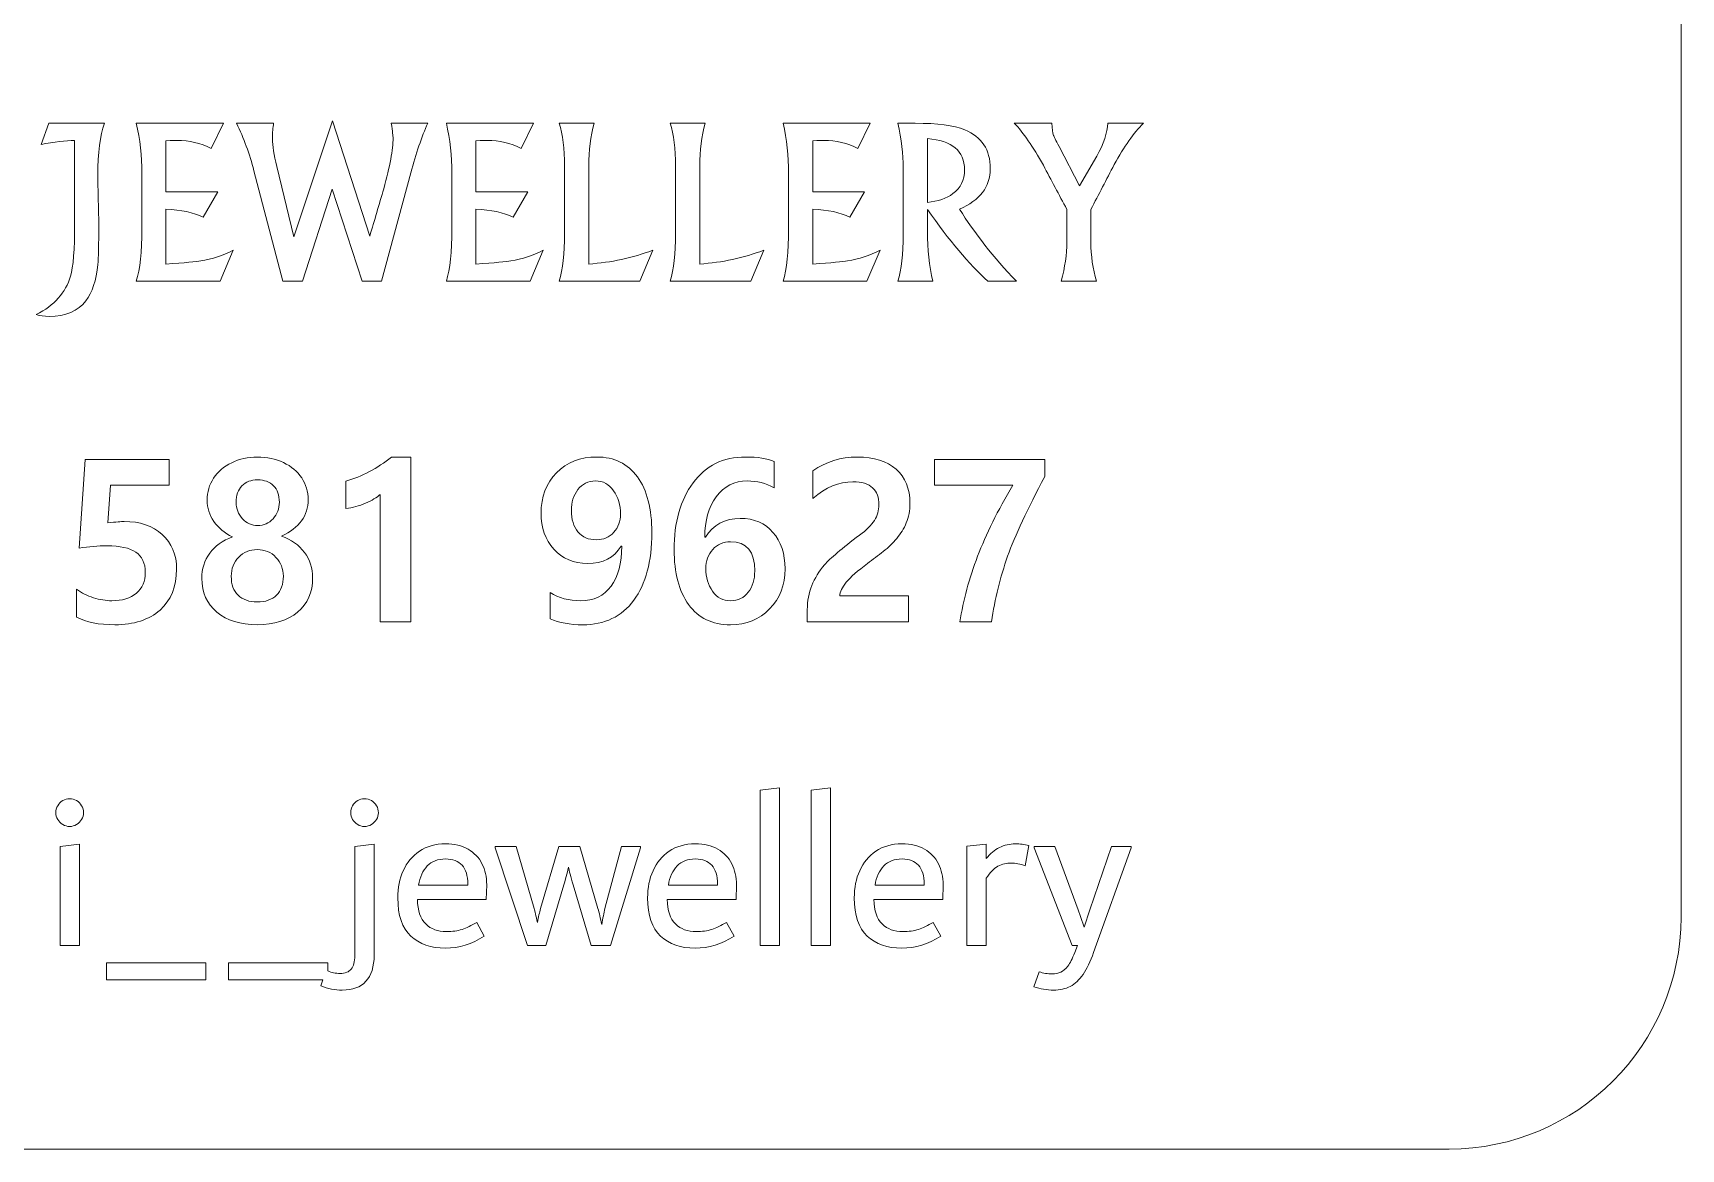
# Model space of a CAD drawing. Header units: millimetres. Extents: x -160 to 532, y -73 to 132.
# Drawn here: x 397.73 to 424.39, y -6.37 to 11.68 of the extents above; entities that cross this region are included whole.
import ezdxf

# ---------------------------------------------------------------- set-up
doc = ezdxf.new("R2010")
doc.units = ezdxf.units.MM
doc.header["$MEASUREMENT"] = 0
doc.layers.add('Layer 1', color=7, linetype='Continuous')

msp = doc.modelspace()

# ---------------------------------------------------------------- linework, layer by layer
at = {"layer": 'Layer 1', "color": 230, "lineweight": 18}
msp.add_open_spline([(378.143, 43.6255), (378.143, 43.6255), (420.643, 43.6255), (420.643, 43.6255), (422.7084, 43.6255), (424.393, 41.9408), (424.393, 39.8754), (424.393, 39.8754), (424.393, -2.6246), (424.393, -2.6246), (424.393, -4.69), (422.7084, -6.3746), (420.643, -6.3746), (420.643, -6.3746), (378.143, -6.3746), (378.143, -6.3746), (376.0776, -6.3746), (374.393, -4.69), (374.393, -2.6246), (374.393, -2.6246), (374.393, 39.8754), (374.393, 39.8754), (374.393, 41.9408), (376.0776, 43.6255), (378.143, 43.6255)], degree=3, knots=[0, 0, 0, 0, 0.125, 0.125, 0.125, 0.25, 0.25, 0.25, 0.375, 0.375, 0.375, 0.5, 0.5, 0.5, 0.625, 0.625, 0.625, 0.75, 0.75, 0.75, 0.875, 0.875, 0.875, 1, 1, 1, 1], dxfattribs=at)
at = {"layer": 'Layer 1', "color": 230, "lineweight": 9}
for points, knots in [([(398.8824, 10.2165), (398.8112, 10.0184), (398.7753, 9.7366), (398.7753, 9.3712), (398.7753, 9.2734), (398.7777, 9.1359), (398.7827, 8.9588), (398.7877, 8.7817), (398.7901, 8.6585), (398.7901, 8.5897), (398.7901, 8.2523), (398.7852, 8.033), (398.7759, 7.9315), (398.7492, 7.6751), (398.6849, 7.4801), (398.582, 7.3457), (398.452, 7.1766), (398.2545, 7.0918), (397.9895, 7.0918), (397.9046, 7.0918), (397.8352, 7.1017), (397.7795, 7.1209), (398.0699, 7.2707), (398.2545, 7.4776), (398.3331, 7.7407), (398.3777, 7.8894), (398.4, 8.1761), (398.4, 8.6003), (398.4, 8.6003), (398.4, 9.9378), (398.4, 9.9378), (398.2514, 9.9341), (398.0705, 9.9124), (397.8575, 9.8728), (397.8575, 9.8728), (397.9832, 10.2165), (397.9832, 10.2165), (397.9832, 10.2165), (398.8824, 10.2165), (398.8824, 10.2165)], [0, 0, 0, 0, 0.0769231, 0.0769231, 0.0769231, 0.1538462, 0.1538462, 0.1538462, 0.2307692, 0.2307692, 0.2307692, 0.3076923, 0.3076923, 0.3076923, 0.3846154, 0.3846154, 0.3846154, 0.4615385, 0.4615385, 0.4615385, 0.5384615, 0.5384615, 0.5384615, 0.6153846, 0.6153846, 0.6153846, 0.6923077, 0.6923077, 0.6923077, 0.7692308, 0.7692308, 0.7692308, 0.8461538, 0.8461538, 0.8461538, 0.9230769, 0.9230769, 0.9230769, 1, 1, 1, 1]), ([(400.9662, 8.1618), (400.9662, 8.1618), (400.7544, 7.6603), (400.7544, 7.6603), (400.7544, 7.6603), (399.3982, 7.6603), (399.3982, 7.6603), (399.4577, 7.8516), (399.4874, 8.1358), (399.4874, 8.5136), (399.4874, 8.5136), (399.4874, 9.4065), (399.4874, 9.4065), (399.4874, 9.6877), (399.4577, 9.9577), (399.3982, 10.2165), (399.3982, 10.2165), (400.8064, 10.2165), (400.8064, 10.2165), (400.8064, 10.2165), (400.6095, 9.8078), (400.6095, 9.8078), (400.4361, 9.8957), (400.2528, 9.9397), (400.0596, 9.9397), (400.0354, 9.9397), (399.9748, 9.9378), (399.8775, 9.9341), (399.8775, 9.9341), (399.8775, 9.1055), (399.8775, 9.1055), (399.8775, 9.1055), (400.7173, 9.1055), (400.7173, 9.1055), (400.7173, 9.1055), (400.4794, 8.6969), (400.4794, 8.6969), (400.3215, 8.773), (400.1209, 8.8164), (399.8775, 8.8269), (399.8775, 8.8269), (399.8775, 7.9389), (399.8775, 7.9389), (400.1834, 7.9606), (400.3711, 7.9773), (400.4398, 7.9891), (400.6256, 8.0182), (400.8009, 8.0758), (400.9662, 8.1618)], [0, 0, 0, 0, 0.0625, 0.0625, 0.0625, 0.125, 0.125, 0.125, 0.1875, 0.1875, 0.1875, 0.25, 0.25, 0.25, 0.3125, 0.3125, 0.3125, 0.375, 0.375, 0.375, 0.4375, 0.4375, 0.4375, 0.5, 0.5, 0.5, 0.5625, 0.5625, 0.5625, 0.625, 0.625, 0.625, 0.6875, 0.6875, 0.6875, 0.75, 0.75, 0.75, 0.8125, 0.8125, 0.8125, 0.875, 0.875, 0.875, 0.9375, 0.9375, 0.9375, 1, 1, 1, 1]), ([(404.1132, 10.2165), (404.0153, 9.9973), (403.9237, 9.7298), (403.8383, 9.414), (403.8383, 9.414), (403.3664, 7.6603), (403.3664, 7.6603), (403.3664, 7.6603), (403.0506, 7.6603), (403.0506, 7.6603), (403.0506, 7.6603), (402.567, 9.1477), (402.567, 9.1477), (402.567, 9.1477), (402.0864, 7.6603), (402.0864, 7.6603), (402.0864, 7.6603), (401.7687, 7.6603), (401.7687, 7.6603), (401.7687, 7.6603), (401.3018, 9.4486), (401.3018, 9.4486), (401.2313, 9.7187), (401.1371, 9.9744), (401.0182, 10.2165), (401.0182, 10.2165), (401.6195, 10.2165), (401.6195, 10.2165), (401.6077, 10.149), (401.6015, 10.0648), (401.6015, 9.9639), (401.6015, 9.8542), (401.6245, 9.7044), (401.6703, 9.5155), (401.6703, 9.5155), (401.9477, 8.381), (401.9477, 8.381), (401.9477, 8.381), (402.5731, 10.2537), (402.5731, 10.2537), (402.5731, 10.2537), (403.1751, 8.3885), (403.1751, 8.3885), (403.2512, 8.6455), (403.3268, 8.9019), (403.4017, 9.157), (403.502, 9.5192), (403.5522, 9.7924), (403.5522, 9.9769), (403.5522, 10.001), (403.5422, 10.0809), (403.5231, 10.2165), (403.5231, 10.2165), (404.1132, 10.2165), (404.1132, 10.2165)], [0, 0, 0, 0, 0.0555556, 0.0555556, 0.0555556, 0.1111111, 0.1111111, 0.1111111, 0.1666667, 0.1666667, 0.1666667, 0.2222222, 0.2222222, 0.2222222, 0.2777778, 0.2777778, 0.2777778, 0.3333333, 0.3333333, 0.3333333, 0.3888889, 0.3888889, 0.3888889, 0.4444444, 0.4444444, 0.4444444, 0.5, 0.5, 0.5, 0.5555556, 0.5555556, 0.5555556, 0.6111111, 0.6111111, 0.6111111, 0.6666667, 0.6666667, 0.6666667, 0.7222222, 0.7222222, 0.7222222, 0.7777778, 0.7777778, 0.7777778, 0.8333333, 0.8333333, 0.8333333, 0.8888889, 0.8888889, 0.8888889, 0.9444444, 0.9444444, 0.9444444, 1, 1, 1, 1]), ([(405.9827, 8.1618), (405.9827, 8.1618), (405.7709, 7.6603), (405.7709, 7.6603), (405.7709, 7.6603), (404.4148, 7.6603), (404.4148, 7.6603), (404.4742, 7.8516), (404.504, 8.1358), (404.504, 8.5136), (404.504, 8.5136), (404.504, 9.4065), (404.504, 9.4065), (404.504, 9.6877), (404.4742, 9.9577), (404.4148, 10.2165), (404.4148, 10.2165), (405.8229, 10.2165), (405.8229, 10.2165), (405.8229, 10.2165), (405.626, 9.8078), (405.626, 9.8078), (405.4526, 9.8957), (405.2693, 9.9397), (405.0762, 9.9397), (405.052, 9.9397), (404.9913, 9.9378), (404.8941, 9.9341), (404.8941, 9.9341), (404.8941, 9.1055), (404.8941, 9.1055), (404.8941, 9.1055), (405.7338, 9.1055), (405.7338, 9.1055), (405.7338, 9.1055), (405.496, 8.6969), (405.496, 8.6969), (405.3381, 8.773), (405.1375, 8.8164), (404.8941, 8.8269), (404.8941, 8.8269), (404.8941, 7.9389), (404.8941, 7.9389), (405.2, 7.9606), (405.3877, 7.9773), (405.4563, 7.9891), (405.6421, 8.0182), (405.8174, 8.0758), (405.9827, 8.1618)], [0, 0, 0, 0, 0.0625, 0.0625, 0.0625, 0.125, 0.125, 0.125, 0.1875, 0.1875, 0.1875, 0.25, 0.25, 0.25, 0.3125, 0.3125, 0.3125, 0.375, 0.375, 0.375, 0.4375, 0.4375, 0.4375, 0.5, 0.5, 0.5, 0.5625, 0.5625, 0.5625, 0.625, 0.625, 0.625, 0.6875, 0.6875, 0.6875, 0.75, 0.75, 0.75, 0.8125, 0.8125, 0.8125, 0.875, 0.875, 0.875, 0.9375, 0.9375, 0.9375, 1, 1, 1, 1]), ([(407.755, 8.1618), (407.755, 8.1618), (407.5432, 7.6603), (407.5432, 7.6603), (407.5432, 7.6603), (406.2409, 7.6603), (406.2409, 7.6603), (406.2992, 7.8553), (406.3283, 8.1111), (406.3283, 8.4281), (406.3283, 8.4281), (406.3283, 9.5211), (406.3283, 9.5211), (406.3283, 9.8035), (406.2992, 10.0351), (406.2409, 10.2165), (406.2409, 10.2165), (406.8076, 10.2165), (406.8076, 10.2165), (406.7481, 10.0047), (406.7184, 9.7762), (406.7184, 9.5304), (406.7184, 9.5304), (406.7184, 7.9389), (406.7184, 7.9389), (407.0825, 7.9643), (407.428, 8.0386), (407.755, 8.1618)], [0, 0, 0, 0, 0.1111111, 0.1111111, 0.1111111, 0.2222222, 0.2222222, 0.2222222, 0.3333333, 0.3333333, 0.3333333, 0.4444444, 0.4444444, 0.4444444, 0.5555556, 0.5555556, 0.5555556, 0.6666667, 0.6666667, 0.6666667, 0.7777778, 0.7777778, 0.7777778, 0.8888889, 0.8888889, 0.8888889, 1, 1, 1, 1]), ([(409.5508, 8.1618), (409.5508, 8.1618), (409.3391, 7.6603), (409.3391, 7.6603), (409.3391, 7.6603), (408.0367, 7.6603), (408.0367, 7.6603), (408.095, 7.8553), (408.1241, 8.1111), (408.1241, 8.4281), (408.1241, 8.4281), (408.1241, 9.5211), (408.1241, 9.5211), (408.1241, 9.8035), (408.095, 10.0351), (408.0367, 10.2165), (408.0367, 10.2165), (408.6034, 10.2165), (408.6034, 10.2165), (408.5439, 10.0047), (408.5142, 9.7762), (408.5142, 9.5304), (408.5142, 9.5304), (408.5142, 7.9389), (408.5142, 7.9389), (408.8783, 7.9643), (409.2239, 8.0386), (409.5508, 8.1618)], [0, 0, 0, 0, 0.1111111, 0.1111111, 0.1111111, 0.2222222, 0.2222222, 0.2222222, 0.3333333, 0.3333333, 0.3333333, 0.4444444, 0.4444444, 0.4444444, 0.5555556, 0.5555556, 0.5555556, 0.6666667, 0.6666667, 0.6666667, 0.7777778, 0.7777778, 0.7777778, 0.8888889, 0.8888889, 0.8888889, 1, 1, 1, 1]), ([(411.432, 8.1618), (411.432, 8.1618), (411.2203, 7.6603), (411.2203, 7.6603), (411.2203, 7.6603), (409.8642, 7.6603), (409.8642, 7.6603), (409.9236, 7.8516), (409.9533, 8.1358), (409.9533, 8.5136), (409.9533, 8.5136), (409.9533, 9.4065), (409.9533, 9.4065), (409.9533, 9.6877), (409.9236, 9.9577), (409.8642, 10.2165), (409.8642, 10.2165), (411.2723, 10.2165), (411.2723, 10.2165), (411.2723, 10.2165), (411.0754, 9.8078), (411.0754, 9.8078), (410.902, 9.8957), (410.7187, 9.9397), (410.5255, 9.9397), (410.5013, 9.9397), (410.4407, 9.9378), (410.3434, 9.9341), (410.3434, 9.9341), (410.3434, 9.1055), (410.3434, 9.1055), (410.3434, 9.1055), (411.1831, 9.1055), (411.1831, 9.1055), (411.1831, 9.1055), (410.9454, 8.6969), (410.9454, 8.6969), (410.7875, 8.773), (410.5868, 8.8164), (410.3434, 8.8269), (410.3434, 8.8269), (410.3434, 7.9389), (410.3434, 7.9389), (410.6493, 7.9606), (410.837, 7.9773), (410.9057, 7.9891), (411.0915, 8.0182), (411.2667, 8.0758), (411.432, 8.1618)], [0, 0, 0, 0, 0.0625, 0.0625, 0.0625, 0.125, 0.125, 0.125, 0.1875, 0.1875, 0.1875, 0.25, 0.25, 0.25, 0.3125, 0.3125, 0.3125, 0.375, 0.375, 0.375, 0.4375, 0.4375, 0.4375, 0.5, 0.5, 0.5, 0.5625, 0.5625, 0.5625, 0.625, 0.625, 0.625, 0.6875, 0.6875, 0.6875, 0.75, 0.75, 0.75, 0.8125, 0.8125, 0.8125, 0.875, 0.875, 0.875, 0.9375, 0.9375, 0.9375, 1, 1, 1, 1]), ([(413.6391, 7.6603), (413.6391, 7.6603), (413.1783, 7.6603), (413.1783, 7.6603), (412.8743, 7.9352), (412.5474, 8.3228), (412.1975, 8.8232), (412.1975, 8.8232), (412.1975, 8.4671), (412.1975, 8.4671), (412.1975, 8.1774), (412.2272, 7.9086), (412.2867, 7.6603), (412.2867, 7.6603), (411.7201, 7.6603), (411.7201, 7.6603), (411.7783, 7.8454), (411.8073, 8.0987), (411.8073, 8.4195), (411.8073, 8.4195), (411.8073, 9.4957), (411.8073, 9.4957), (411.8073, 9.7124), (411.7783, 9.9527), (411.7201, 10.2165), (411.7201, 10.2165), (412.0012, 10.2165), (412.0012, 10.2165), (412.3591, 10.2165), (412.626, 10.1806), (412.8025, 10.1094), (413.078, 9.9973), (413.2155, 9.788), (413.2155, 9.4815), (413.2155, 9.1879), (413.0496, 8.9694), (412.7177, 8.8269), (412.9598, 8.4393), (413.2669, 8.0504), (413.6391, 7.6603)], [0, 0, 0, 0, 0.0769231, 0.0769231, 0.0769231, 0.1538462, 0.1538462, 0.1538462, 0.2307692, 0.2307692, 0.2307692, 0.3076923, 0.3076923, 0.3076923, 0.3846154, 0.3846154, 0.3846154, 0.4615385, 0.4615385, 0.4615385, 0.5384615, 0.5384615, 0.5384615, 0.6153846, 0.6153846, 0.6153846, 0.6923077, 0.6923077, 0.6923077, 0.7692308, 0.7692308, 0.7692308, 0.8461538, 0.8461538, 0.8461538, 0.9230769, 0.9230769, 0.9230769, 1, 1, 1, 1]), ([(415.6944, 10.2165), (415.5371, 10.0605), (415.3792, 9.8375), (415.2207, 9.5483), (415.0962, 9.3062), (414.9705, 9.0647), (414.8442, 8.8238), (414.8442, 8.8238), (414.8442, 8.2919), (414.8442, 8.2919), (414.8442, 8.0733), (414.8739, 7.8621), (414.9333, 7.6603), (414.9333, 7.6603), (414.3649, 7.6603), (414.3649, 7.6603), (414.4243, 7.8857), (414.4541, 8.0974), (414.4541, 8.2956), (414.4541, 8.2956), (414.4541, 8.8238), (414.4541, 8.8238), (414.3283, 9.061), (414.2014, 9.2982), (414.0745, 9.5359), (413.9066, 9.8381), (413.75, 10.0654), (413.605, 10.2165), (413.605, 10.2165), (414.2125, 10.2165), (414.2125, 10.2165), (414.215, 10.1279), (414.2243, 10.0629), (414.2398, 10.0208), (414.2447, 10.0047), (414.2745, 9.9446), (414.3302, 9.8394), (414.3302, 9.8394), (414.6584, 9.2022), (414.6584, 9.2022), (414.6584, 9.2022), (414.9414, 9.6852), (414.9414, 9.6852), (415.0504, 9.8871), (415.1092, 10.0642), (415.1191, 10.2165), (415.1191, 10.2165), (415.6944, 10.2165), (415.6944, 10.2165)], [0, 0, 0, 0, 0.0625, 0.0625, 0.0625, 0.125, 0.125, 0.125, 0.1875, 0.1875, 0.1875, 0.25, 0.25, 0.25, 0.3125, 0.3125, 0.3125, 0.375, 0.375, 0.375, 0.4375, 0.4375, 0.4375, 0.5, 0.5, 0.5, 0.5625, 0.5625, 0.5625, 0.625, 0.625, 0.625, 0.6875, 0.6875, 0.6875, 0.75, 0.75, 0.75, 0.8125, 0.8125, 0.8125, 0.875, 0.875, 0.875, 0.9375, 0.9375, 0.9375, 1, 1, 1, 1]), ([(412.7994, 9.4604), (412.7994, 9.7682), (412.5987, 9.9372), (412.1975, 9.9676), (412.1975, 9.9676), (412.1975, 8.9347), (412.1975, 8.9347), (412.369, 8.9526), (412.5071, 9.0003), (412.6118, 9.0777), (412.7368, 9.1706), (412.7994, 9.2982), (412.7994, 9.4604)], [0, 0, 0, 0, 0.25, 0.25, 0.25, 0.5, 0.5, 0.5, 0.75, 0.75, 0.75, 1, 1, 1, 1]), ([(400.4579, 2.8569), (400.4579, 3.0078), (400.5004, 3.1423), (400.5851, 3.261), (400.6703, 3.379), (400.7931, 3.4672), (400.9532, 3.5256), (400.826, 3.5907), (400.7263, 3.6747), (400.6532, 3.7775), (400.5802, 3.8803), (400.5437, 3.9947), (400.5437, 4.1206), (400.5437, 4.2503), (400.5784, 4.3683), (400.6477, 4.4747), (400.717, 4.5812), (400.815, 4.6646), (400.941, 4.7261), (401.0669, 4.7876), (401.2057, 4.818), (401.3578, 4.818), (401.511, 4.818), (401.6517, 4.7881), (401.7788, 4.7278), (401.906, 4.6677), (402.0039, 4.5856), (402.0739, 4.4802), (402.1432, 4.375), (402.178, 4.2575), (402.178, 4.1279), (402.178, 3.87), (402.0344, 3.6735), (401.7466, 3.5378), (401.906, 3.4812), (402.0295, 3.3935), (402.1183, 3.2762), (402.2072, 3.1581), (402.251, 3.0206), (402.251, 2.8623), (402.251, 2.6306), (402.17, 2.4462), (402.0076, 2.31), (401.8457, 2.173), (401.6273, 2.1048), (401.353, 2.1048), (401.0815, 2.1048), (400.8649, 2.173), (400.7018, 2.3087), (400.5395, 2.445), (400.4579, 2.6276), (400.4579, 2.8569)], [0, 0, 0, 0, 0.0588235, 0.0588235, 0.0588235, 0.1176471, 0.1176471, 0.1176471, 0.1764706, 0.1764706, 0.1764706, 0.2352941, 0.2352941, 0.2352941, 0.2941176, 0.2941176, 0.2941176, 0.3529412, 0.3529412, 0.3529412, 0.4117647, 0.4117647, 0.4117647, 0.4705882, 0.4705882, 0.4705882, 0.5294118, 0.5294118, 0.5294118, 0.5882353, 0.5882353, 0.5882353, 0.6470588, 0.6470588, 0.6470588, 0.7058824, 0.7058824, 0.7058824, 0.7647059, 0.7647059, 0.7647059, 0.8235294, 0.8235294, 0.8235294, 0.8823529, 0.8823529, 0.8823529, 0.9411765, 0.9411765, 0.9411765, 1, 1, 1, 1]), ([(403.8414, 4.818), (403.8414, 4.818), (403.8414, 2.1511), (403.8414, 2.1511), (403.8414, 2.1511), (403.3443, 2.1511), (403.3443, 2.1511), (403.3443, 2.1511), (403.3443, 4.2137), (403.3443, 4.2137), (403.2883, 4.1627), (403.2092, 4.1152), (403.107, 4.0708), (403.0049, 4.0269), (402.8984, 3.9984), (402.7882, 3.9856), (402.7882, 3.9856), (402.7882, 4.4255), (402.7882, 4.4255), (403.0492, 4.504), (403.2963, 4.6348), (403.5274, 4.818), (403.5274, 4.818), (403.8414, 4.818), (403.8414, 4.818)], [0, 0, 0, 0, 0.125, 0.125, 0.125, 0.25, 0.25, 0.25, 0.375, 0.375, 0.375, 0.5, 0.5, 0.5, 0.625, 0.625, 0.625, 0.75, 0.75, 0.75, 0.875, 0.875, 0.875, 1, 1, 1, 1]), ([(406.0945, 2.625), (406.235, 2.5375), (406.3974, 2.4936), (406.583, 2.4936), (406.8002, 2.4936), (406.9664, 2.5716), (407.0801, 2.7279), (407.1945, 2.8843), (407.2517, 3.0997), (407.2517, 3.3741), (407.2517, 3.3741), (407.2427, 3.3777), (407.2427, 3.3777), (407.1294, 3.1898), (406.9481, 3.096), (406.6968, 3.096), (406.4748, 3.096), (406.294, 3.1733), (406.1553, 3.3284), (406.0159, 3.4836), (405.9466, 3.6758), (405.9466, 3.9052), (405.9466, 4.1748), (406.0305, 4.3944), (406.1979, 4.5636), (406.3658, 4.7334), (406.5824, 4.818), (406.8484, 4.818), (407.1313, 4.818), (407.3509, 4.7103), (407.5067, 4.4954), (407.6619, 4.2801), (407.7397, 3.9807), (407.7397, 3.5967), (407.7397, 3.1295), (407.6424, 2.7644), (407.4476, 2.5004), (407.253, 2.2369), (406.9767, 2.1048), (406.6202, 2.1048), (406.4163, 2.1048), (406.2405, 2.1377), (406.0945, 2.2028), (406.0945, 2.2028), (406.0945, 2.625), (406.0945, 2.625)], [0, 0, 0, 0, 0.0666667, 0.0666667, 0.0666667, 0.1333333, 0.1333333, 0.1333333, 0.2, 0.2, 0.2, 0.2666667, 0.2666667, 0.2666667, 0.3333333, 0.3333333, 0.3333333, 0.4, 0.4, 0.4, 0.4666667, 0.4666667, 0.4666667, 0.5333333, 0.5333333, 0.5333333, 0.6, 0.6, 0.6, 0.6666667, 0.6666667, 0.6666667, 0.7333333, 0.7333333, 0.7333333, 0.8, 0.8, 0.8, 0.8666667, 0.8666667, 0.8666667, 0.9333333, 0.9333333, 0.9333333, 1, 1, 1, 1]), ([(409.7171, 4.3203), (409.5851, 4.3944), (409.4408, 4.431), (409.2839, 4.431), (409.0733, 4.431), (408.906, 4.3458), (408.7819, 4.1754), (408.6578, 4.0044), (408.5958, 3.7867), (408.5958, 3.5201), (408.5958, 3.5201), (408.6066, 3.5201), (408.6066, 3.5201), (408.7315, 3.7234), (408.9195, 3.825), (409.1714, 3.825), (409.3928, 3.825), (409.5686, 3.7495), (409.6988, 3.5993), (409.8297, 3.4489), (409.8955, 3.2536), (409.8955, 3.0121), (409.8955, 2.7474), (409.812, 2.5295), (409.646, 2.3598), (409.4793, 2.19), (409.2681, 2.1048), (409.0132, 2.1048), (408.7168, 2.1048), (408.4911, 2.2138), (408.3347, 2.431), (408.1783, 2.6483), (408.1005, 2.9445), (408.1005, 3.3187), (408.1005, 3.7616), (408.2027, 4.1225), (408.4071, 4.4005), (408.611, 4.6786), (408.8939, 4.818), (409.2553, 4.818), (409.4549, 4.818), (409.6088, 4.7935), (409.7171, 4.7449), (409.7171, 4.7449), (409.7171, 4.3203), (409.7171, 4.3203)], [0, 0, 0, 0, 0.0666667, 0.0666667, 0.0666667, 0.1333333, 0.1333333, 0.1333333, 0.2, 0.2, 0.2, 0.2666667, 0.2666667, 0.2666667, 0.3333333, 0.3333333, 0.3333333, 0.4, 0.4, 0.4, 0.4666667, 0.4666667, 0.4666667, 0.5333333, 0.5333333, 0.5333333, 0.6, 0.6, 0.6, 0.6666667, 0.6666667, 0.6666667, 0.7333333, 0.7333333, 0.7333333, 0.8, 0.8, 0.8, 0.8666667, 0.8666667, 0.8666667, 0.9333333, 0.9333333, 0.9333333, 1, 1, 1, 1]), ([(410.7813, 2.5703), (410.7813, 2.5703), (411.8935, 2.5703), (411.8935, 2.5703), (411.8935, 2.5703), (411.8935, 2.1511), (411.8935, 2.1511), (411.8935, 2.1511), (410.2556, 2.1511), (410.2556, 2.1511), (410.2556, 2.1511), (410.2556, 2.3489), (410.2556, 2.3489), (410.2556, 2.4906), (410.2799, 2.6208), (410.328, 2.7402), (410.376, 2.86), (410.4448, 2.9713), (410.5343, 3.0753), (410.6243, 3.1795), (410.8129, 3.3388), (411.1007, 3.5542), (411.212, 3.6369), (411.2924, 3.7166), (411.341, 3.7926), (411.3897, 3.8687), (411.4141, 3.9539), (411.4141, 4.0477), (411.4141, 4.1645), (411.38, 4.2552), (411.3119, 4.3196), (411.2436, 4.3841), (411.1372, 4.417), (410.9936, 4.417), (410.7691, 4.417), (410.5531, 4.3276), (410.3462, 4.1493), (410.3462, 4.1493), (410.3462, 4.597), (410.3462, 4.597), (410.558, 4.7443), (410.7978, 4.818), (411.0648, 4.818), (411.3355, 4.818), (411.5455, 4.7516), (411.6934, 4.6202), (411.8411, 4.4882), (411.9155, 4.3056), (411.9155, 4.0726), (411.9155, 3.9528), (411.8959, 3.8462), (411.857, 3.7537), (411.8187, 3.6606), (411.7676, 3.5767), (411.7036, 3.5012), (411.6404, 3.4258), (411.5674, 3.3559), (411.4846, 3.2913), (411.4018, 3.2262), (411.3173, 3.1617), (411.2309, 3.0979), (411.0703, 2.9786), (410.9552, 2.8769), (410.8859, 2.793), (410.8159, 2.7084), (410.7813, 2.6342), (410.7813, 2.5703)], [0, 0, 0, 0, 0.0454545, 0.0454545, 0.0454545, 0.0909091, 0.0909091, 0.0909091, 0.1363636, 0.1363636, 0.1363636, 0.1818182, 0.1818182, 0.1818182, 0.2272727, 0.2272727, 0.2272727, 0.2727273, 0.2727273, 0.2727273, 0.3181818, 0.3181818, 0.3181818, 0.3636364, 0.3636364, 0.3636364, 0.4090909, 0.4090909, 0.4090909, 0.4545455, 0.4545455, 0.4545455, 0.5, 0.5, 0.5, 0.5454545, 0.5454545, 0.5454545, 0.5909091, 0.5909091, 0.5909091, 0.6363636, 0.6363636, 0.6363636, 0.6818182, 0.6818182, 0.6818182, 0.7272727, 0.7272727, 0.7272727, 0.7727273, 0.7727273, 0.7727273, 0.8181818, 0.8181818, 0.8181818, 0.8636364, 0.8636364, 0.8636364, 0.9090909, 0.9090909, 0.9090909, 0.9545455, 0.9545455, 0.9545455, 1, 1, 1, 1]), ([(398.4324, 2.2296), (398.4324, 2.2296), (398.4324, 2.6804), (398.4324, 2.6804), (398.5121, 2.6202), (398.6027, 2.5733), (398.7043, 2.5418), (398.806, 2.5095), (398.9058, 2.4936), (399.0031, 2.4936), (399.1704, 2.4936), (399.3025, 2.5338), (399.3987, 2.6147), (399.4954, 2.6957), (399.5434, 2.8076), (399.5434, 2.9512), (399.5434, 3.1015), (399.4923, 3.2104), (399.3907, 3.2785), (399.2891, 3.3468), (399.1333, 3.3814), (398.9228, 3.3814), (398.7804, 3.3814), (398.6308, 3.3686), (398.4738, 3.3436), (398.4738, 3.3436), (398.5717, 4.7753), (398.5717, 4.7753), (398.5717, 4.7753), (399.9298, 4.7753), (399.9298, 4.7753), (399.9298, 4.7753), (399.9298, 4.3616), (399.9298, 4.3616), (399.9298, 4.3616), (398.9818, 4.3616), (398.9818, 4.3616), (398.9818, 4.3616), (398.9374, 3.7519), (398.9374, 3.7519), (399.0701, 3.7671), (399.1583, 3.7751), (399.2009, 3.7751), (399.4564, 3.7751), (399.6615, 3.7051), (399.8166, 3.5645), (399.9718, 3.4246), (400.0496, 3.2378), (400.0496, 3.0048), (400.0496, 2.7231), (399.9602, 2.5027), (399.782, 2.3433), (399.6036, 2.1845), (399.3602, 2.1048), (399.0511, 2.1048), (398.792, 2.1048), (398.5857, 2.1462), (398.4324, 2.2296)], [0, 0, 0, 0, 0.0526316, 0.0526316, 0.0526316, 0.1052632, 0.1052632, 0.1052632, 0.1578947, 0.1578947, 0.1578947, 0.2105263, 0.2105263, 0.2105263, 0.2631579, 0.2631579, 0.2631579, 0.3157895, 0.3157895, 0.3157895, 0.3684211, 0.3684211, 0.3684211, 0.4210526, 0.4210526, 0.4210526, 0.4736842, 0.4736842, 0.4736842, 0.5263158, 0.5263158, 0.5263158, 0.5789474, 0.5789474, 0.5789474, 0.6315789, 0.6315789, 0.6315789, 0.6842105, 0.6842105, 0.6842105, 0.7368421, 0.7368421, 0.7368421, 0.7894737, 0.7894737, 0.7894737, 0.8421053, 0.8421053, 0.8421053, 0.8947368, 0.8947368, 0.8947368, 0.9473684, 0.9473684, 0.9473684, 1, 1, 1, 1]), ([(414.0991, 4.5003), (413.8174, 3.9765), (413.6166, 3.5469), (413.4967, 3.2128), (413.3762, 2.8782), (413.2898, 2.524), (413.2363, 2.1511), (413.2363, 2.1511), (412.7227, 2.1511), (412.7227, 2.1511), (412.7787, 2.5016), (412.8749, 2.8557), (413.0106, 3.2128), (413.1469, 3.5699), (413.3373, 3.9528), (413.582, 4.3616), (413.582, 4.3616), (412.3145, 4.3616), (412.3145, 4.3616), (412.3145, 4.3616), (412.3145, 4.7753), (412.3145, 4.7753), (412.3145, 4.7753), (414.0991, 4.7753), (414.0991, 4.7753), (414.0991, 4.7753), (414.0991, 4.5003), (414.0991, 4.5003)], [0, 0, 0, 0, 0.1111111, 0.1111111, 0.1111111, 0.2222222, 0.2222222, 0.2222222, 0.3333333, 0.3333333, 0.3333333, 0.4444444, 0.4444444, 0.4444444, 0.5555556, 0.5555556, 0.5555556, 0.6666667, 0.6666667, 0.6666667, 0.7777778, 0.7777778, 0.7777778, 0.8888889, 0.8888889, 0.8888889, 1, 1, 1, 1]), ([(401.014, 4.0853), (401.014, 3.9819), (401.0481, 3.8931), (401.1156, 3.8194), (401.1831, 3.7459), (401.2653, 3.7094), (401.3614, 3.7094), (401.46, 3.7094), (401.5433, 3.7464), (401.6115, 3.8207), (401.679, 3.8949), (401.7125, 3.9832), (401.7125, 4.0853), (401.7125, 4.2004), (401.6815, 4.2898), (401.6182, 4.3536), (401.5556, 4.417), (401.4698, 4.4487), (401.3614, 4.4487), (401.2537, 4.4487), (401.1686, 4.417), (401.1064, 4.3525), (401.0451, 4.2885), (401.014, 4.1992), (401.014, 4.0853)], [0, 0, 0, 0, 0.125, 0.125, 0.125, 0.25, 0.25, 0.25, 0.375, 0.375, 0.375, 0.5, 0.5, 0.5, 0.625, 0.625, 0.625, 0.75, 0.75, 0.75, 0.875, 0.875, 0.875, 1, 1, 1, 1]), ([(406.437, 3.9534), (406.437, 3.8085), (406.4729, 3.6929), (406.5447, 3.6077), (406.6166, 3.5219), (406.7163, 3.4793), (406.8435, 3.4793), (406.9572, 3.4793), (407.0503, 3.5195), (407.1233, 3.6004), (407.1958, 3.6813), (407.2317, 3.7793), (407.2317, 3.8943), (407.2317, 4.0403), (407.1951, 4.1662), (407.1216, 4.2722), (407.0479, 4.378), (406.95, 4.431), (406.8289, 4.431), (406.7089, 4.431), (406.6134, 4.3841), (406.5429, 4.2904), (406.4723, 4.1962), (406.437, 4.0842), (406.437, 3.9534)], [0, 0, 0, 0, 0.125, 0.125, 0.125, 0.25, 0.25, 0.25, 0.375, 0.375, 0.375, 0.5, 0.5, 0.5, 0.625, 0.625, 0.625, 0.75, 0.75, 0.75, 0.875, 0.875, 0.875, 1, 1, 1, 1]), ([(400.9337, 2.8892), (400.9337, 2.7571), (400.9714, 2.6548), (401.0462, 2.5825), (401.1211, 2.5101), (401.2239, 2.4736), (401.3547, 2.4736), (401.4886, 2.4736), (401.5926, 2.5101), (401.6663, 2.5831), (401.7399, 2.6567), (401.777, 2.7584), (401.777, 2.8892), (401.777, 3.009), (401.7375, 3.1112), (401.6577, 3.1946), (401.578, 3.2785), (401.477, 3.3206), (401.3547, 3.3206), (401.2343, 3.3206), (401.1345, 3.2798), (401.0542, 3.1983), (400.9738, 3.1167), (400.9337, 3.0139), (400.9337, 2.8892)], [0, 0, 0, 0, 0.125, 0.125, 0.125, 0.25, 0.25, 0.25, 0.375, 0.375, 0.375, 0.5, 0.5, 0.5, 0.625, 0.625, 0.625, 0.75, 0.75, 0.75, 0.875, 0.875, 0.875, 1, 1, 1, 1]), ([(408.6134, 3.0121), (408.6134, 2.871), (408.6499, 2.7486), (408.7224, 2.6464), (408.7947, 2.5441), (408.8921, 2.4936), (409.015, 2.4936), (409.1349, 2.4936), (409.2297, 2.5393), (409.2997, 2.6306), (409.3703, 2.7225), (409.405, 2.8374), (409.405, 2.9762), (409.405, 3.2902), (409.2741, 3.4471), (409.0132, 3.4471), (408.8951, 3.4471), (408.7996, 3.4058), (408.7247, 3.323), (408.6505, 3.2408), (408.6134, 3.1368), (408.6134, 3.0121)], [0, 0, 0, 0, 0.1428571, 0.1428571, 0.1428571, 0.2857143, 0.2857143, 0.2857143, 0.4285714, 0.4285714, 0.4285714, 0.5714286, 0.5714286, 0.5714286, 0.7142857, 0.7142857, 0.7142857, 0.8571429, 0.8571429, 0.8571429, 1, 1, 1, 1]), ([(409.4927, -3.0815), (409.4927, -3.0815), (409.4927, -0.5697), (409.4927, -0.5697), (409.4927, -0.5697), (409.8066, -0.5332), (409.8066, -0.5332), (409.8066, -0.5332), (409.8066, -3.0815), (409.8066, -3.0815), (409.8066, -3.0815), (409.4927, -3.0815), (409.4927, -3.0815)], [0, 0, 0, 0, 0.25, 0.25, 0.25, 0.5, 0.5, 0.5, 0.75, 0.75, 0.75, 1, 1, 1, 1]), ([(410.3177, -3.0815), (410.3177, -3.0815), (410.3177, -0.5697), (410.3177, -0.5697), (410.3177, -0.5697), (410.6317, -0.5332), (410.6317, -0.5332), (410.6317, -0.5332), (410.6317, -3.0815), (410.6317, -3.0815), (410.6317, -3.0815), (410.3177, -3.0815), (410.3177, -3.0815)], [0, 0, 0, 0, 0.25, 0.25, 0.25, 0.5, 0.5, 0.5, 0.75, 0.75, 0.75, 1, 1, 1, 1]), ([(398.3179, -1.1574), (398.279, -1.1574), (398.2423, -1.1472), (398.2083, -1.1265), (398.1743, -1.1059), (398.1469, -1.0784), (398.1261, -1.0443), (398.1055, -1.0103), (398.0952, -0.9738), (398.0952, -0.9349), (398.0952, -0.8934), (398.1055, -0.8557), (398.1261, -0.8216), (398.1469, -0.7876), (398.1743, -0.7602), (398.2083, -0.7395), (398.2423, -0.7188), (398.279, -0.7084), (398.3179, -0.7084), (398.3592, -0.7084), (398.3969, -0.7188), (398.431, -0.7395), (398.465, -0.7602), (398.4925, -0.7876), (398.5132, -0.8216), (398.5338, -0.8557), (398.5442, -0.8934), (398.5442, -0.9349), (398.5442, -0.9738), (398.5338, -1.0103), (398.5132, -1.0443), (398.4925, -1.0784), (398.465, -1.1059), (398.431, -1.1265), (398.3969, -1.1472), (398.3592, -1.1574), (398.3179, -1.1574)], [0, 0, 0, 0, 0.0833333, 0.0833333, 0.0833333, 0.1666667, 0.1666667, 0.1666667, 0.25, 0.25, 0.25, 0.3333333, 0.3333333, 0.3333333, 0.4166667, 0.4166667, 0.4166667, 0.5, 0.5, 0.5, 0.5833333, 0.5833333, 0.5833333, 0.6666667, 0.6666667, 0.6666667, 0.75, 0.75, 0.75, 0.8333333, 0.8333333, 0.8333333, 0.9166667, 0.9166667, 0.9166667, 1, 1, 1, 1]), ([(403.0892, -1.1574), (403.0503, -1.1574), (403.0138, -1.1472), (402.9798, -1.1265), (402.9457, -1.1059), (402.9183, -1.0784), (402.8977, -1.0443), (402.8769, -1.0103), (402.8665, -0.9738), (402.8665, -0.9349), (402.8665, -0.8934), (402.8769, -0.8557), (402.8977, -0.8216), (402.9183, -0.7876), (402.9457, -0.7602), (402.9798, -0.7395), (403.0138, -0.7188), (403.0503, -0.7084), (403.0892, -0.7084), (403.1306, -0.7084), (403.1684, -0.7188), (403.2025, -0.7395), (403.2365, -0.7602), (403.2639, -0.7876), (403.2846, -0.8216), (403.3054, -0.8557), (403.3157, -0.8934), (403.3157, -0.9349), (403.3157, -0.9738), (403.3054, -1.0103), (403.2846, -1.0443), (403.2639, -1.0784), (403.2365, -1.1059), (403.2025, -1.1265), (403.1684, -1.1472), (403.1306, -1.1574), (403.0892, -1.1574)], [0, 0, 0, 0, 0.0833333, 0.0833333, 0.0833333, 0.1666667, 0.1666667, 0.1666667, 0.25, 0.25, 0.25, 0.3333333, 0.3333333, 0.3333333, 0.4166667, 0.4166667, 0.4166667, 0.5, 0.5, 0.5, 0.5833333, 0.5833333, 0.5833333, 0.6666667, 0.6666667, 0.6666667, 0.75, 0.75, 0.75, 0.8333333, 0.8333333, 0.8333333, 0.9166667, 0.9166667, 0.9166667, 1, 1, 1, 1]), ([(398.1644, -3.0815), (398.1644, -3.0815), (398.1644, -1.4823), (398.1644, -1.4823), (398.1644, -1.4823), (398.4784, -1.4458), (398.4784, -1.4458), (398.4784, -1.4458), (398.4784, -3.0815), (398.4784, -3.0815), (398.4784, -3.0815), (398.1644, -3.0815), (398.1644, -3.0815)], [0, 0, 0, 0, 0.25, 0.25, 0.25, 0.5, 0.5, 0.5, 0.75, 0.75, 0.75, 1, 1, 1, 1]), ([(402.7315, -3.8043), (402.6098, -3.8043), (402.4942, -3.7812), (402.3848, -3.735), (402.3848, -3.735), (402.4182, -3.6401), (402.4182, -3.6401), (402.4182, -3.6401), (400.888, -3.6401), (400.888, -3.6401), (400.888, -3.6401), (400.888, -3.3626), (400.888, -3.3626), (400.888, -3.3626), (402.4942, -3.3626), (402.4942, -3.3626), (402.4942, -3.3626), (402.4942, -3.4948), (402.4942, -3.4948), (402.5294, -3.5076), (402.5609, -3.5171), (402.5892, -3.5232), (402.6233, -3.5305), (402.6586, -3.5341), (402.695, -3.5341), (402.7778, -3.5341), (402.838, -3.5103), (402.8758, -3.463), (402.9135, -3.4155), (402.9322, -3.3431), (402.9322, -3.2457), (402.9322, -3.2457), (402.9322, -1.4823), (402.9322, -1.4823), (402.9322, -1.4823), (403.2462, -1.4458), (403.2462, -1.4458), (403.2462, -1.4458), (403.2462, -3.2385), (403.2462, -3.2385), (403.2462, -3.4259), (403.2018, -3.567), (403.1131, -3.6619), (403.0242, -3.7568), (402.8971, -3.8043), (402.7315, -3.8043)], [0, 0, 0, 0, 0.0666667, 0.0666667, 0.0666667, 0.1333333, 0.1333333, 0.1333333, 0.2, 0.2, 0.2, 0.2666667, 0.2666667, 0.2666667, 0.3333333, 0.3333333, 0.3333333, 0.4, 0.4, 0.4, 0.4666667, 0.4666667, 0.4666667, 0.5333333, 0.5333333, 0.5333333, 0.6, 0.6, 0.6, 0.6666667, 0.6666667, 0.6666667, 0.7333333, 0.7333333, 0.7333333, 0.8, 0.8, 0.8, 0.8666667, 0.8666667, 0.8666667, 0.9333333, 0.9333333, 0.9333333, 1, 1, 1, 1]), ([(405.0608, -2.3366), (405.0608, -2.3366), (403.9472, -2.3366), (403.9472, -2.3366), (403.9496, -2.5192), (403.9941, -2.6518), (404.0806, -2.7347), (404.1669, -2.8174), (404.2781, -2.8587), (404.4146, -2.8587), (404.5118, -2.8587), (404.5965, -2.8465), (404.6682, -2.8222), (404.74, -2.7978), (404.8197, -2.7602), (404.9074, -2.7091), (404.9074, -2.7091), (405.0279, -2.9318), (405.0279, -2.9318), (404.8283, -3.0607), (404.6189, -3.1251), (404.3999, -3.1251), (404.1663, -3.1251), (403.9796, -3.0601), (403.8395, -2.9299), (403.6996, -2.7997), (403.6297, -2.5935), (403.6297, -2.3111), (403.6297, -2.1504), (403.6588, -2.0044), (403.7173, -1.873), (403.7757, -1.7417), (403.8628, -1.6363), (403.9784, -1.5573), (404.0939, -1.4781), (404.2356, -1.4386), (404.4036, -1.4386), (404.5447, -1.4386), (404.6652, -1.4671), (404.765, -1.5244), (404.8648, -1.5817), (404.9403, -1.6601), (404.9914, -1.7598), (405.0424, -1.8597), (405.068, -1.974), (405.068, -2.103), (405.068, -2.103), (405.0608, -2.3366), (405.0608, -2.3366)], [0, 0, 0, 0, 0.0625, 0.0625, 0.0625, 0.125, 0.125, 0.125, 0.1875, 0.1875, 0.1875, 0.25, 0.25, 0.25, 0.3125, 0.3125, 0.3125, 0.375, 0.375, 0.375, 0.4375, 0.4375, 0.4375, 0.5, 0.5, 0.5, 0.5625, 0.5625, 0.5625, 0.625, 0.625, 0.625, 0.6875, 0.6875, 0.6875, 0.75, 0.75, 0.75, 0.8125, 0.8125, 0.8125, 0.875, 0.875, 0.875, 0.9375, 0.9375, 0.9375, 1, 1, 1, 1]), ([(407.5541, -1.4823), (407.5541, -1.4823), (407.5541, -1.5043), (407.5541, -1.5043), (407.5541, -1.5043), (407.0723, -3.0815), (407.0723, -3.0815), (407.0723, -3.0815), (406.7583, -3.0815), (406.7583, -3.0815), (406.7583, -3.0815), (406.4663, -2.103), (406.4663, -2.103), (406.4272, -1.9666), (406.4017, -1.8705), (406.3896, -1.8146), (406.3799, -1.8682), (406.3554, -1.9643), (406.3165, -2.103), (406.3165, -2.103), (406.0245, -3.0815), (406.0245, -3.0815), (406.0245, -3.0815), (405.7287, -3.0815), (405.7287, -3.0815), (405.7287, -3.0815), (405.203, -1.5043), (405.203, -1.5043), (405.203, -1.5043), (405.203, -1.4823), (405.203, -1.4823), (405.203, -1.4823), (405.5462, -1.4823), (405.5462, -1.4823), (405.5462, -1.4823), (405.8346, -2.4863), (405.8346, -2.4863), (405.8468, -2.5278), (405.865, -2.602), (405.8894, -2.7091), (405.904, -2.6238), (405.921, -2.5496), (405.9404, -2.4863), (405.9404, -2.4863), (406.2326, -1.4823), (406.2326, -1.4823), (406.2326, -1.4823), (406.5757, -1.4823), (406.5757, -1.4823), (406.5757, -1.4823), (406.8678, -2.4863), (406.8678, -2.4863), (406.8872, -2.5545), (406.908, -2.6409), (406.9299, -2.7455), (406.9469, -2.6433), (406.9639, -2.557), (406.981, -2.4863), (406.981, -2.4863), (407.2474, -1.4823), (407.2474, -1.4823), (407.2474, -1.4823), (407.5541, -1.4823), (407.5541, -1.4823)], [0, 0, 0, 0, 0.047619, 0.047619, 0.047619, 0.0952381, 0.0952381, 0.0952381, 0.1428571, 0.1428571, 0.1428571, 0.1904762, 0.1904762, 0.1904762, 0.2380952, 0.2380952, 0.2380952, 0.2857143, 0.2857143, 0.2857143, 0.3333333, 0.3333333, 0.3333333, 0.3809524, 0.3809524, 0.3809524, 0.4285714, 0.4285714, 0.4285714, 0.4761905, 0.4761905, 0.4761905, 0.5238095, 0.5238095, 0.5238095, 0.5714286, 0.5714286, 0.5714286, 0.6190476, 0.6190476, 0.6190476, 0.6666667, 0.6666667, 0.6666667, 0.7142857, 0.7142857, 0.7142857, 0.7619048, 0.7619048, 0.7619048, 0.8095238, 0.8095238, 0.8095238, 0.8571429, 0.8571429, 0.8571429, 0.9047619, 0.9047619, 0.9047619, 0.952381, 0.952381, 0.952381, 1, 1, 1, 1]), ([(409.1021, -2.3366), (409.1021, -2.3366), (407.9886, -2.3366), (407.9886, -2.3366), (407.991, -2.5192), (408.0355, -2.6518), (408.1219, -2.7347), (408.2083, -2.8174), (408.3196, -2.8587), (408.456, -2.8587), (408.5532, -2.8587), (408.6379, -2.8465), (408.7096, -2.8222), (408.7815, -2.7978), (408.8611, -2.7602), (408.9488, -2.7091), (408.9488, -2.7091), (409.0692, -2.9318), (409.0692, -2.9318), (408.8697, -3.0607), (408.6604, -3.1251), (408.4412, -3.1251), (408.2077, -3.1251), (408.021, -3.0601), (407.8809, -2.9299), (407.741, -2.7997), (407.671, -2.5935), (407.671, -2.3111), (407.671, -2.1504), (407.7002, -2.0044), (407.7586, -1.873), (407.817, -1.7417), (407.9041, -1.6363), (408.0197, -1.5573), (408.1353, -1.4781), (408.2771, -1.4386), (408.445, -1.4386), (408.5862, -1.4386), (408.7066, -1.4671), (408.8064, -1.5244), (408.9061, -1.5817), (408.9817, -1.6601), (409.0327, -1.7598), (409.0838, -1.8597), (409.1094, -1.974), (409.1094, -2.103), (409.1094, -2.103), (409.1021, -2.3366), (409.1021, -2.3366)], [0, 0, 0, 0, 0.0625, 0.0625, 0.0625, 0.125, 0.125, 0.125, 0.1875, 0.1875, 0.1875, 0.25, 0.25, 0.25, 0.3125, 0.3125, 0.3125, 0.375, 0.375, 0.375, 0.4375, 0.4375, 0.4375, 0.5, 0.5, 0.5, 0.5625, 0.5625, 0.5625, 0.625, 0.625, 0.625, 0.6875, 0.6875, 0.6875, 0.75, 0.75, 0.75, 0.8125, 0.8125, 0.8125, 0.875, 0.875, 0.875, 0.9375, 0.9375, 0.9375, 1, 1, 1, 1]), ([(412.4463, -2.3366), (412.4463, -2.3366), (411.3327, -2.3366), (411.3327, -2.3366), (411.3351, -2.5192), (411.3796, -2.6518), (411.466, -2.7347), (411.5524, -2.8174), (411.6636, -2.8587), (411.8001, -2.8587), (411.8973, -2.8587), (411.982, -2.8465), (412.0537, -2.8222), (412.1256, -2.7978), (412.2052, -2.7602), (412.2929, -2.7091), (412.2929, -2.7091), (412.4134, -2.9318), (412.4134, -2.9318), (412.2138, -3.0607), (412.0045, -3.1251), (411.7853, -3.1251), (411.5519, -3.1251), (411.3651, -3.0601), (411.225, -2.9299), (411.0851, -2.7997), (411.0152, -2.5935), (411.0152, -2.3111), (411.0152, -2.1504), (411.0443, -2.0044), (411.1026, -1.873), (411.1612, -1.7417), (411.2482, -1.6363), (411.3637, -1.5573), (411.4794, -1.4781), (411.6212, -1.4386), (411.7891, -1.4386), (411.9302, -1.4386), (412.0507, -1.4671), (412.1505, -1.5244), (412.2502, -1.5817), (412.3258, -1.6601), (412.3768, -1.7598), (412.4279, -1.8597), (412.4535, -1.974), (412.4535, -2.103), (412.4535, -2.103), (412.4463, -2.3366), (412.4463, -2.3366)], [0, 0, 0, 0, 0.0625, 0.0625, 0.0625, 0.125, 0.125, 0.125, 0.1875, 0.1875, 0.1875, 0.25, 0.25, 0.25, 0.3125, 0.3125, 0.3125, 0.375, 0.375, 0.375, 0.4375, 0.4375, 0.4375, 0.5, 0.5, 0.5, 0.5625, 0.5625, 0.5625, 0.625, 0.625, 0.625, 0.6875, 0.6875, 0.6875, 0.75, 0.75, 0.75, 0.8125, 0.8125, 0.8125, 0.875, 0.875, 0.875, 0.9375, 0.9375, 0.9375, 1, 1, 1, 1]), ([(413.6181, -1.4386), (413.6594, -1.4386), (413.6972, -1.4409), (413.7313, -1.4458), (413.7654, -1.4507), (413.8018, -1.4581), (413.8407, -1.4677), (413.8407, -1.4677), (413.7823, -1.7927), (413.7823, -1.7927), (413.6996, -1.7635), (413.6242, -1.7489), (413.556, -1.7489), (413.4782, -1.7489), (413.4063, -1.7659), (413.3407, -1.8), (413.2749, -1.8341), (413.2116, -1.8986), (413.1508, -1.9935), (413.1508, -1.9935), (413.1508, -3.0815), (413.1508, -3.0815), (413.1508, -3.0815), (412.8368, -3.0815), (412.8368, -3.0815), (412.8368, -3.0815), (412.8368, -1.4787), (412.8368, -1.4787), (412.8368, -1.4787), (413.1508, -1.4458), (413.1508, -1.4458), (413.1508, -1.4458), (413.1508, -1.6759), (413.1508, -1.6759), (413.2116, -1.598), (413.2821, -1.539), (413.3625, -1.4988), (413.4429, -1.4587), (413.5281, -1.4386), (413.6181, -1.4386)], [0, 0, 0, 0, 0.0769231, 0.0769231, 0.0769231, 0.1538462, 0.1538462, 0.1538462, 0.2307692, 0.2307692, 0.2307692, 0.3076923, 0.3076923, 0.3076923, 0.3846154, 0.3846154, 0.3846154, 0.4615385, 0.4615385, 0.4615385, 0.5384615, 0.5384615, 0.5384615, 0.6153846, 0.6153846, 0.6153846, 0.6923077, 0.6923077, 0.6923077, 0.7692308, 0.7692308, 0.7692308, 0.8461538, 0.8461538, 0.8461538, 0.9230769, 0.9230769, 0.9230769, 1, 1, 1, 1]), ([(415.4982, -1.4823), (415.4982, -1.4823), (415.4982, -1.5043), (415.4982, -1.5043), (415.4982, -1.5043), (414.8886, -3.1946), (414.8886, -3.1946), (414.835, -3.3431), (414.7778, -3.4618), (414.717, -3.5506), (414.6562, -3.6394), (414.5874, -3.7039), (414.5106, -3.744), (414.434, -3.7842), (414.3433, -3.8043), (414.2387, -3.8043), (414.1316, -3.8043), (414.0257, -3.7861), (413.9211, -3.7495), (413.9211, -3.7495), (414.005, -3.5087), (414.005, -3.5087), (414.0756, -3.5305), (414.145, -3.5414), (414.2131, -3.5414), (414.2691, -3.5414), (414.3166, -3.533), (414.3555, -3.5158), (414.3944, -3.4987), (414.4328, -3.466), (414.4705, -3.4174), (414.5083, -3.3686), (414.5453, -3.2956), (414.5819, -3.1983), (414.5819, -3.1983), (414.6258, -3.0815), (414.6258, -3.0815), (414.6258, -3.0815), (414.5417, -3.0815), (414.5417, -3.0815), (414.5417, -3.0815), (413.9284, -1.5043), (413.9284, -1.5043), (413.9284, -1.5043), (413.9284, -1.4823), (413.9284, -1.4823), (413.9284, -1.4823), (414.2606, -1.4823), (414.2606, -1.4823), (414.2606, -1.4823), (414.6365, -2.5046), (414.6365, -2.5046), (414.6365, -2.5046), (414.6768, -2.6142), (414.6768, -2.6142), (414.6768, -2.6142), (414.7352, -2.7857), (414.7352, -2.7857), (414.7352, -2.7857), (414.8265, -2.5046), (414.8265, -2.5046), (414.8265, -2.5046), (415.177, -1.4823), (415.177, -1.4823), (415.177, -1.4823), (415.4982, -1.4823), (415.4982, -1.4823)], [0, 0, 0, 0, 0.0454545, 0.0454545, 0.0454545, 0.0909091, 0.0909091, 0.0909091, 0.1363636, 0.1363636, 0.1363636, 0.1818182, 0.1818182, 0.1818182, 0.2272727, 0.2272727, 0.2272727, 0.2727273, 0.2727273, 0.2727273, 0.3181818, 0.3181818, 0.3181818, 0.3636364, 0.3636364, 0.3636364, 0.4090909, 0.4090909, 0.4090909, 0.4545455, 0.4545455, 0.4545455, 0.5, 0.5, 0.5, 0.5454545, 0.5454545, 0.5454545, 0.5909091, 0.5909091, 0.5909091, 0.6363636, 0.6363636, 0.6363636, 0.6818182, 0.6818182, 0.6818182, 0.7272727, 0.7272727, 0.7272727, 0.7727273, 0.7727273, 0.7727273, 0.8181818, 0.8181818, 0.8181818, 0.8636364, 0.8636364, 0.8636364, 0.9090909, 0.9090909, 0.9090909, 0.9545455, 0.9545455, 0.9545455, 1, 1, 1, 1]), ([(404.4036, -1.6833), (404.2771, -1.6833), (404.1779, -1.7209), (404.1061, -1.7964), (404.0343, -1.8718), (403.9874, -1.9753), (403.9655, -2.1067), (403.9655, -2.1067), (404.7614, -2.1067), (404.7614, -2.1067), (404.7614, -2.1067), (404.7614, -2.0921), (404.7614, -2.0921), (404.7614, -1.9559), (404.7303, -1.8535), (404.6682, -1.7854), (404.6062, -1.7173), (404.518, -1.6833), (404.4036, -1.6833)], [0, 0, 0, 0, 0.1666667, 0.1666667, 0.1666667, 0.3333333, 0.3333333, 0.3333333, 0.5, 0.5, 0.5, 0.6666667, 0.6666667, 0.6666667, 0.8333333, 0.8333333, 0.8333333, 1, 1, 1, 1]), ([(408.445, -1.6833), (408.3185, -1.6833), (408.2193, -1.7209), (408.1475, -1.7964), (408.0756, -1.8718), (408.0287, -1.9753), (408.0068, -2.1067), (408.0068, -2.1067), (408.8028, -2.1067), (408.8028, -2.1067), (408.8028, -2.1067), (408.8028, -2.0921), (408.8028, -2.0921), (408.8028, -1.9559), (408.7717, -1.8535), (408.7096, -1.7854), (408.6476, -1.7173), (408.5594, -1.6833), (408.445, -1.6833)], [0, 0, 0, 0, 0.1666667, 0.1666667, 0.1666667, 0.3333333, 0.3333333, 0.3333333, 0.5, 0.5, 0.5, 0.6666667, 0.6666667, 0.6666667, 0.8333333, 0.8333333, 0.8333333, 1, 1, 1, 1]), ([(411.7891, -1.6833), (411.6626, -1.6833), (411.5633, -1.7209), (411.4916, -1.7964), (411.4198, -1.8718), (411.3729, -1.9753), (411.351, -2.1067), (411.351, -2.1067), (412.1468, -2.1067), (412.1468, -2.1067), (412.1468, -2.1067), (412.1468, -2.0921), (412.1468, -2.0921), (412.1468, -1.9559), (412.1158, -1.8535), (412.0537, -1.7854), (411.9918, -1.7173), (411.9034, -1.6833), (411.7891, -1.6833)], [0, 0, 0, 0, 0.1666667, 0.1666667, 0.1666667, 0.3333333, 0.3333333, 0.3333333, 0.5, 0.5, 0.5, 0.6666667, 0.6666667, 0.6666667, 0.8333333, 0.8333333, 0.8333333, 1, 1, 1, 1]), ([(398.9166, -3.6401), (398.9166, -3.6401), (398.9166, -3.3626), (398.9166, -3.3626), (398.9166, -3.3626), (400.5229, -3.3626), (400.5229, -3.3626), (400.5229, -3.3626), (400.5229, -3.6401), (400.5229, -3.6401), (400.5229, -3.6401), (398.9166, -3.6401), (398.9166, -3.6401)], [0, 0, 0, 0, 0.25, 0.25, 0.25, 0.5, 0.5, 0.5, 0.75, 0.75, 0.75, 1, 1, 1, 1])]:
    msp.add_open_spline(points, degree=3, knots=knots, dxfattribs=at)

doc.saveas('drawing.dxf')
